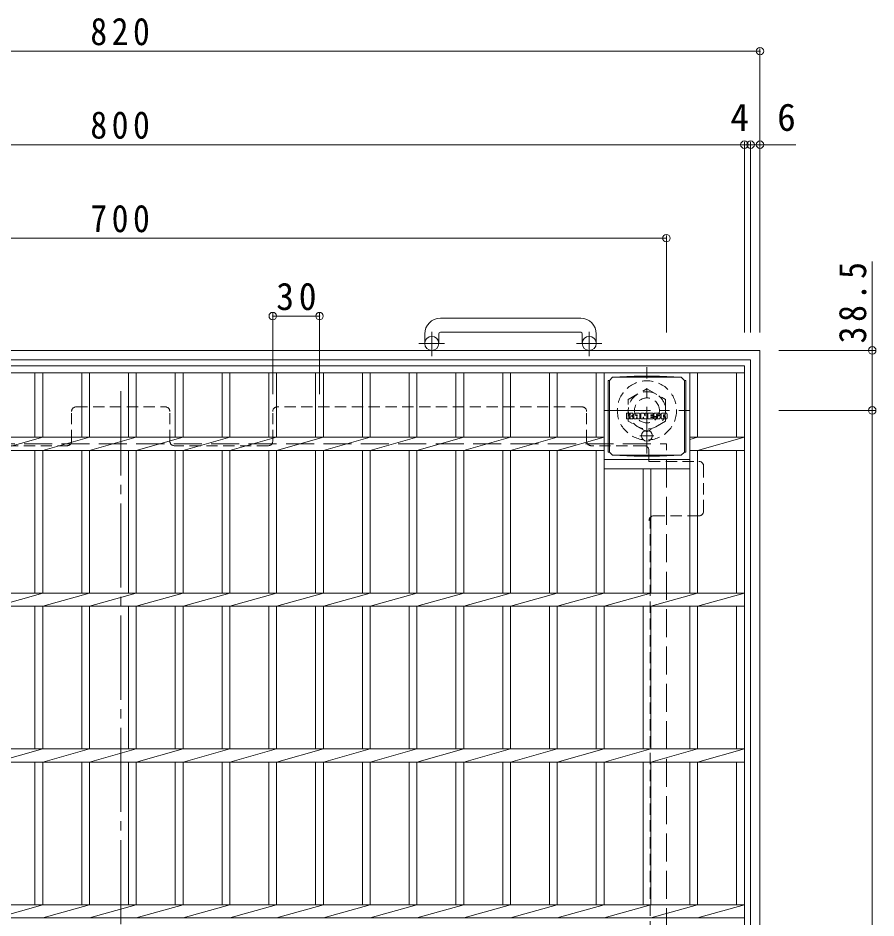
# Model space of a CAD drawing. Units: millimetres at full size, sheet at 1:6; some dimension numbers follow another scale. Extents: x -1626 to 1623, y -1182 to 1151.
# Drawn here: x -1069 to -519, y 573 to 1151 of the extents above; entities that cross this region are included whole.
import ezdxf
from ezdxf.enums import TextEntityAlignment as Align

# ---------------------------------------------------------------- set-up
doc = ezdxf.new("R2010")
doc.units = ezdxf.units.MM
doc.header["$LTSCALE"] = 6
doc.header["$PDMODE"] = 32
doc.header["$PDSIZE"] = 4.8
for name, pattern in [('CHAIN1', [8, 5, -1, 1, -1]), ('CHAIN2', [12, 9, -1, 1, -1]), ('DASHED1', [1.8, 1.2, -0.6]), ('DASHED3', [4, 3, -1])]:
    doc.linetypes.add(name, pattern=pattern)
for name, color, linetype, lineweight in [('6-1', 3, 'Continuous', 9), ('6-2', 3, 'Continuous', 9), ('6-4', 7, 'Continuous', 9), ('6-7', 2, 'Continuous', 9), ('6-9', 2, 'Continuous', 9), ('6-F', 7, 'Continuous', 9)]:
    doc.layers.add(name, color=color, linetype=linetype, lineweight=lineweight)
doc.styles.add('ＭＳ ゴシック', font='')
doc.styles.get('ＭＳ ゴシック').set_extended_font_data('MS Gothic')

msp = doc.modelspace()

# ---------------------------------------------------------------- linework, layer by layer
at = {"layer": '6-1', "color": 2}
for p, q in [((-708, 957.847), (-798, 957.847)), ((-808, 947.847), (-808, 941.747)), ((-799, 947.847), (-799, 941.747)), ((-798, 948.847), (-708, 948.847)), ((-707, 947.847), (-707, 941.747)), ((-698, 947.847), (-698, 941.747)), ((-1413, 937.247), (-593, 937.247)), ((-593, 117.247), (-593, 937.247)), ((-1407, 931.247), (-599, 931.247)), ((-599, 123.247), (-599, 931.247))]:
    msp.add_line(p, q, dxfattribs=at)
at = {"layer": '6-1', "color": 2, "linetype": 'CHAIN1'}
for p, q in [((-803.5, 933.64), (-803.5, 949.237)), ((-702.5, 933.64), (-702.5, 949.237)), ((-795.337, 941.747), (-811.744, 941.747)), ((-694.337, 941.747), (-710.744, 941.747)), ((-665.5, 871.11), (-665.5, 926.384)), ((-693.136, 898.747), (-637.863, 898.747))]:
    msp.add_line(p, q, dxfattribs=at)
at = {"layer": '6-1', "color": 2, "linetype": 'DASHED3'}
for p in [(-1353, 877.247), (-653, 177.247)]:
    msp.add_line(p, (-653, 877.247), dxfattribs=at)
at = {"layer": '6-1', "color": 2, "linetype": 'DASHED1'}
msp.add_lwpolyline([(-653.5, 905.674), (-653.5, 891.818), (-665.5, 884.89), (-677.5, 891.818), (-677.5, 905.674), (-665.5, 912.603)], close=True, dxfattribs=at)
at = {"layer": '6-1', "color": 2}
for centre in [(-803.5, 941.747), (-702.5, 941.747)]:
    msp.add_circle(centre, 4.5, dxfattribs=at)
at = {"layer": '6-1', "color": 2, "linetype": 'DASHED1'}
for radius in [19, 12, 8]:
    msp.add_circle((-665.5, 898.747), radius, dxfattribs=at)
at = {"layer": '6-1', "color": 2}
for centre, radius, start, end in [((-798, 947.847), 10, 90, 180), ((-708, 947.847), 10, 0, 90), ((-798, 947.847), 1, 90, 180), ((-708, 947.847), 1, 0, 90)]:
    msp.add_arc(centre, radius, start, end, dxfattribs=at)
at = {"layer": '6-2'}
for p, q in [((-1403, 927.247), (-603, 927.247)), ((-603, 127.247), (-603, 927.247)), ((-1403, 922.747), (-603, 922.747)), ((-1058, 922.747), (-1058, 881.486)), ((-1053, 922.747), (-1053, 881.486)), ((-1028, 922.747), (-1028, 881.486)), ((-1023, 881.486), (-1023, 922.747)), ((-998, 922.747), (-998, 881.486)), ((-993, 881.486), (-993, 922.747)), ((-968, 922.747), (-968, 881.486)), ((-963, 881.486), (-963, 922.747)), ((-938, 922.747), (-938, 881.486)), ((-933, 881.486), (-933, 922.747)), ((-908, 922.747), (-908, 881.486)), ((-903, 881.486), (-903, 922.747)), ((-878, 922.747), (-878, 881.486)), ((-873, 881.486), (-873, 922.747)), ((-848, 922.747), (-848, 881.486)), ((-843, 881.486), (-843, 922.747)), ((-818, 922.747), (-818, 881.486)), ((-813, 881.486), (-813, 922.747)), ((-788, 922.747), (-788, 881.486)), ((-783, 881.486), (-783, 922.747)), ((-758, 922.747), (-758, 881.486)), ((-753.001, 881.486), (-753.001, 922.747)), ((-728, 922.747), (-728, 881.486)), ((-723, 881.486), (-723, 922.747)), ((-698, 922.747), (-698, 881.486)), ((-693.001, 781.487), (-693.001, 922.747)), ((-638, 922.747), (-638, 781.487)), ((-633, 881.486), (-633, 922.747)), ((-608, 922.747), (-608, 881.486)), ((-1328, 881.486), (-693.001, 881.486)), ((-1053, 881.486), (-1083, 873.007)), ((-1053, 873.007), (-1023, 881.486)), ((-1023, 873.007), (-993, 881.486)), ((-993, 873.007), (-963, 881.486)), ((-963, 873.007), (-933, 881.486)), ((-933, 873.007), (-903, 881.486)), ((-903, 873.007), (-873, 881.486)), ((-873, 873.007), (-843, 881.486)), ((-843, 873.007), (-813, 881.486)), ((-813, 873.007), (-783, 881.486)), ((-783, 873.007), (-753, 881.486)), ((-753, 873.007), (-723, 881.486)), ((-723, 873.007), (-693, 881.486)), ((-638.001, 881.486), (-603, 881.486)), ((-638, 880.073), (-633, 881.486)), ((-633, 873.007), (-603, 881.486)), ((-1328, 873.007), (-693.001, 873.007)), ((-1058, 873.007), (-1058, 781.487)), ((-1053, 873.007), (-1053, 781.487)), ((-1028, 873.007), (-1028, 781.487)), ((-1023, 781.487), (-1023, 873.007)), ((-998, 873.007), (-998, 781.487)), ((-993, 781.487), (-993, 873.007)), ((-968, 873.007), (-968, 781.487)), ((-963, 781.487), (-963, 873.007)), ((-938, 873.007), (-938, 781.487)), ((-933, 781.487), (-933, 873.007)), ((-908, 873.007), (-908, 781.487)), ((-903, 781.487), (-903, 873.007)), ((-878, 873.007), (-878, 781.487)), ((-873, 781.487), (-873, 873.007)), ((-848, 873.007), (-848, 781.487)), ((-843, 781.487), (-843, 873.007)), ((-818, 873.007), (-818, 781.487)), ((-813, 781.487), (-813, 873.007)), ((-788, 873.007), (-788, 781.487)), ((-783, 781.487), (-783, 873.007)), ((-758, 873.007), (-758, 781.487)), ((-753.001, 781.487), (-753.001, 873.007)), ((-728, 873.007), (-728, 781.487)), ((-723, 781.487), (-723, 873.007)), ((-698, 873.007), (-698, 781.487)), ((-638.001, 873.007), (-603, 873.007)), ((-633, 781.487), (-633, 873.007)), ((-608, 873.007), (-608, 781.487)), ((-638.001, 867.246), (-693.001, 867.246)), ((-638.001, 861.247), (-693.001, 861.247)), ((-668, 861.247), (-668, 781.487)), ((-663.001, 781.487), (-663.001, 861.247)), ((-1403, 781.487), (-603, 781.487)), ((-1053, 781.487), (-1083, 773.007)), ((-1053, 773.007), (-1023, 781.487)), ((-1023, 773.007), (-993, 781.487)), ((-993, 773.007), (-963, 781.487)), ((-963, 773.007), (-933, 781.487)), ((-933, 773.007), (-903, 781.487)), ((-903, 773.007), (-873, 781.487)), ((-873, 773.007), (-843, 781.487)), ((-843, 773.007), (-813, 781.487)), ((-813, 773.007), (-783, 781.487)), ((-783, 773.007), (-753, 781.487)), ((-753, 773.007), (-723, 781.487)), ((-723, 773.007), (-693, 781.487)), ((-693, 773.007), (-663, 781.487)), ((-663, 773.007), (-633, 781.487)), ((-633, 773.007), (-603, 781.487)), ((-1403, 773.007), (-603, 773.007)), ((-1058, 773.006), (-1058, 681.487)), ((-1053, 773.006), (-1053, 681.487)), ((-1028, 773.006), (-1028, 681.487)), ((-1023, 681.487), (-1023, 773.006)), ((-998, 773.006), (-998, 681.487)), ((-993, 681.487), (-993, 773.006)), ((-968, 773.006), (-968, 681.487)), ((-963, 681.487), (-963, 773.006)), ((-938, 773.006), (-938, 681.487)), ((-933, 681.487), (-933, 773.006)), ((-908, 773.006), (-908, 681.487)), ((-903, 681.487), (-903, 773.006)), ((-878, 773.006), (-878, 681.487)), ((-873, 681.487), (-873, 773.006)), ((-848, 773.006), (-848, 681.487)), ((-843, 681.487), (-843, 773.006)), ((-818, 773.006), (-818, 681.487)), ((-813, 681.487), (-813, 773.006)), ((-788, 773.006), (-788, 681.487)), ((-783, 681.487), (-783, 773.006)), ((-758, 773.006), (-758, 681.487)), ((-753.001, 681.487), (-753.001, 773.006)), ((-728, 773.006), (-728, 681.487)), ((-723, 681.487), (-723, 773.006)), ((-698, 773.006), (-698, 681.487)), ((-693.001, 681.487), (-693.001, 773.006)), ((-668, 773.006), (-668, 681.487)), ((-663.001, 681.487), (-663.001, 773.006)), ((-638, 773.006), (-638, 681.487)), ((-633, 681.487), (-633, 773.006)), ((-608, 773.006), (-608, 681.487)), ((-1403, 681.487), (-603, 681.487)), ((-1053, 681.487), (-1083, 673.007)), ((-1053, 673.007), (-1023, 681.487)), ((-1023, 673.007), (-993, 681.487)), ((-993, 673.007), (-963, 681.487)), ((-963, 673.007), (-933, 681.487)), ((-933, 673.007), (-903, 681.487)), ((-903, 673.007), (-873, 681.487)), ((-873, 673.007), (-843, 681.487)), ((-843, 673.007), (-813, 681.487)), ((-813, 673.007), (-783, 681.487)), ((-783, 673.007), (-753, 681.487)), ((-753, 673.007), (-723, 681.487)), ((-723, 673.007), (-693, 681.487)), ((-693, 673.007), (-663, 681.487)), ((-663, 673.007), (-633, 681.487)), ((-633, 673.007), (-603, 681.487)), ((-1403, 673.007), (-603, 673.007)), ((-1058, 673.006), (-1058, 581.487)), ((-1053, 673.006), (-1053, 581.487)), ((-1028, 673.006), (-1028, 581.487)), ((-1023, 581.487), (-1023, 673.006)), ((-998, 673.006), (-998, 581.487)), ((-993, 581.487), (-993, 673.006)), ((-968, 673.006), (-968, 581.487)), ((-963, 581.487), (-963, 673.006)), ((-938, 673.006), (-938, 581.487)), ((-933, 581.487), (-933, 673.006)), ((-908, 673.006), (-908, 581.487)), ((-903, 581.487), (-903, 673.006)), ((-878, 673.006), (-878, 581.487)), ((-873, 581.487), (-873, 673.006)), ((-848, 673.006), (-848, 581.487)), ((-843, 581.487), (-843, 673.006)), ((-818, 673.006), (-818, 581.487)), ((-813, 581.487), (-813, 673.006)), ((-788, 673.006), (-788, 581.487)), ((-783, 581.487), (-783, 673.006)), ((-758, 673.006), (-758, 581.487)), ((-753.001, 581.487), (-753.001, 673.006)), ((-728, 673.006), (-728, 581.487)), ((-723, 581.487), (-723, 673.006)), ((-698, 673.006), (-698, 581.487)), ((-693.001, 581.487), (-693.001, 673.006)), ((-668, 673.006), (-668, 581.487)), ((-663.001, 581.487), (-663.001, 673.006)), ((-638, 673.006), (-638, 581.487)), ((-633, 581.487), (-633, 673.006)), ((-608, 673.006), (-608, 581.487)), ((-1403, 581.487), (-603, 581.487)), ((-1053, 581.487), (-1083, 573.007)), ((-1053, 573.007), (-1023, 581.487)), ((-1023, 573.007), (-993, 581.487)), ((-993, 573.007), (-963, 581.487)), ((-963, 573.007), (-933, 581.487)), ((-933, 573.007), (-903, 581.487)), ((-903, 573.007), (-873, 581.487)), ((-873, 573.007), (-843, 581.487)), ((-843, 573.007), (-813, 581.487)), ((-813, 573.007), (-783, 581.487)), ((-783, 573.007), (-753, 581.487)), ((-753, 573.007), (-723, 581.487)), ((-723, 573.007), (-693, 581.487)), ((-693, 573.007), (-663, 581.487)), ((-663, 573.007), (-633, 581.487)), ((-633, 573.007), (-603, 581.487)), ((-1403, 573.007), (-603, 573.007))]:
    msp.add_line(p, q, dxfattribs=at)
at = {"layer": '6-4'}
for p, q in [((-1413, 1129.247), (-593, 1129.247)), ((-593, 1131.047), (-593, 948.662)), ((-1403, 1069.247), (-603, 1069.247)), ((-603, 1071.047), (-603, 948.669)), ((-603, 1069.247), (-599, 1069.247)), ((-599, 1071.047), (-599, 948.666)), ((-599, 1069.247), (-593, 1069.247)), ((-593, 1069.247), (-570, 1069.247)), ((-653, 1011.047), (-653, 948.705)), ((-1353, 1009.247), (-653, 1009.247)), ((-521, 937.247), (-521, 994.247)), ((-905.5, 961.047), (-905.5, 909.247)), ((-905.5, 959.247), (-875.5, 959.247)), ((-875.5, 961.047), (-875.5, 909.247)), ((-519.2, 937.247), (-581, 937.247)), ((-521, 937.247), (-521, 898.747)), ((-519.2, 898.747), (-581, 898.747)), ((-521, 898.747), (-521, 155.747))]:
    msp.add_line(p, q, dxfattribs=at)
for p in [(-593, 1129.247), (-603, 1069.247), (-599, 1069.247), (-593, 1069.247), (-653, 1009.247), (-905.5, 959.247), (-875.5, 959.247), (-521, 937.247), (-521, 898.747)]:
    msp.add_point(p, dxfattribs=at)
at = {"layer": '6-7', "linetype": 'CHAIN2'}
msp.add_line((-1003, 911.05), (-1003, 143.443), dxfattribs=at)
at = {"layer": '6-7', "linetype": 'DASHED1'}
for p, q in [((-1031.5, 901.05), (-974.5, 901.05)), ((-707.201, 901.05), (-902.5, 901.05)), ((-1034.5, 879.05), (-1034.5, 898.05)), ((-971.5, 879.05), (-971.5, 898.05)), ((-905.5, 879.05), (-905.5, 898.05)), ((-704.201, 879.05), (-704.201, 898.05)), ((-1097.5, 876.05), (-1037.5, 876.05)), ((-908.5, 876.05), (-968.5, 876.05)), ((-667.2, 876.05), (-701.201, 876.05)), ((-664.2, 866.05), (-664.2, 873.05)), ((-664.2, 866.05), (-632.196, 866.05)), ((-629.196, 834.049), (-629.196, 863.05)), ((-663.4, 830.094), (-663.4, 545.708)), ((-661.2, 831.049), (-632.196, 831.049))]:
    msp.add_line(p, q, dxfattribs=at)
for centre, start, end in [((-1031.5, 898.05), 90, 180), ((-974.5, 898.05), 0, 90), ((-902.5, 898.05), 90, 180), ((-707.201, 898.05), 0, 90), ((-1037.5, 879.05), 270, 0), ((-968.5, 879.05), 180, 270), ((-908.5, 879.05), 270, 0), ((-701.201, 879.05), 180, 270), ((-667.2, 873.05), 0, 90), ((-632.196, 863.05), 0, 90), ((-632.196, 834.049), 270, 0), ((-661.2, 828.049), 90, 180)]:
    msp.add_arc(centre, 3, start, end, dxfattribs=at)
at = {"layer": '6-9'}
for p, q in [((-689.501, 917.997), (-687.501, 919.997)), ((-673.61, 920.629), (-687.501, 919.997)), ((-687.501, 919.997), (-643.501, 919.997)), ((-673.61, 920.629), (-657.391, 920.629)), ((-657.391, 920.629), (-643.501, 919.997)), ((-641.501, 917.997), (-643.501, 919.997)), ((-690.382, 917.997), (-689.501, 917.997)), ((-690.382, 917.997), (-690.382, 871.997)), ((-689.501, 871.997), (-689.501, 917.997)), ((-640.62, 917.997), (-641.501, 917.997)), ((-641.501, 871.997), (-641.501, 917.997)), ((-640.62, 917.997), (-640.62, 871.997)), ((-690.382, 871.997), (-689.501, 871.997)), ((-689.501, 871.997), (-687.501, 869.997)), ((-673.61, 869.364), (-687.501, 869.997)), ((-687.501, 869.997), (-643.501, 869.997)), ((-673.61, 869.364), (-657.391, 869.364)), ((-657.391, 869.364), (-643.501, 869.997)), ((-641.501, 871.997), (-643.501, 869.997)), ((-640.62, 871.997), (-641.501, 871.997))]:
    msp.add_line(p, q, dxfattribs=at)
at = {"layer": '6-9', "linetype": 'CHAIN1'}
for p, q in [((-665.501, 886.185), (-665.501, 878.809)), ((-661.003, 882.497), (-669.998, 882.497))]:
    msp.add_line(p, q, dxfattribs=at)
at = {"layer": '6-9'}
msp.add_circle((-665.501, 882.497), 3.5, dxfattribs=at)
at = {"layer": '6-F'}
for p, q in [((-678.512, 893.412), (-678.512, 896.765)), ((-676.83, 896.923), (-678.355, 896.923)), ((-676.673, 896.765), (-676.673, 895.841)), ((-676.17, 896.765), (-676.17, 895.841)), ((-674.665, 896.923), (-676.013, 896.923)), ((-674.508, 896.765), (-674.508, 895.984)), ((-673.843, 893.412), (-673.843, 896.399)), ((-670.528, 896.923), (-673.319, 896.923)), ((-672.179, 895.128), (-672.179, 895.669)), ((-671.669, 895.128), (-671.669, 895.669)), ((-670.005, 893.412), (-670.005, 896.399)), ((-669.331, 896.765), (-669.331, 893.412)), ((-669.174, 896.923), (-667.47, 896.923)), ((-667.32, 896.813), (-666.842, 895.319)), ((-666.68, 896.765), (-666.68, 895.345)), ((-666.523, 896.923), (-665.503, 896.923)), ((-665.346, 896.765), (-665.346, 893.412)), ((-664.837, 893.412), (-664.837, 896.765)), ((-664.68, 896.923), (-661.659, 896.923)), ((-661.659, 895.931), (-662.776, 895.931)), ((-661.659, 895.491), (-662.776, 895.491)), ((-661.502, 896.088), (-661.502, 896.765)), ((-661.502, 894.843), (-661.502, 895.334)), ((-657.517, 896.923), (-660.569, 896.923)), ((-659.339, 895.58), (-659.339, 895.993)), ((-659.182, 895.422), (-657.422, 895.422)), ((-658.822, 895.901), (-658.822, 895.993)), ((-658.665, 895.744), (-656.993, 895.744)), ((-656.993, 896.399), (-656.993, 895.744)), ((-656.485, 893.778), (-656.485, 896.399)), ((-653.013, 896.923), (-655.961, 896.923)), ((-654.808, 894.576), (-654.808, 895.601)), ((-654.166, 894.576), (-654.166, 895.601)), ((-652.49, 896.399), (-652.49, 893.778)), ((-678.355, 893.255), (-676.83, 893.255)), ((-676.673, 893.412), (-676.673, 894.497)), ((-676.175, 893.412), (-676.175, 894.497)), ((-676.018, 893.255), (-674.663, 893.255)), ((-674.506, 893.412), (-674.506, 894.342)), ((-672.336, 893.255), (-673.686, 893.255)), ((-672.179, 893.412), (-672.179, 893.831)), ((-671.721, 895.075), (-672.127, 895.075)), ((-671.669, 893.412), (-671.669, 893.831)), ((-671.511, 893.255), (-670.162, 893.255)), ((-668.172, 893.255), (-669.174, 893.255)), ((-668.015, 893.412), (-668.015, 894.321)), ((-667.526, 893.367), (-667.817, 894.35)), ((-665.503, 893.255), (-667.376, 893.255)), ((-664.68, 893.255), (-661.672, 893.255)), ((-661.659, 894.686), (-662.781, 894.686)), ((-661.672, 894.257), (-662.781, 894.257)), ((-661.515, 893.412), (-661.515, 894.1)), ((-660.998, 894.266), (-660.998, 893.778)), ((-660.841, 894.424), (-659.487, 894.424)), ((-658.988, 894.754), (-660.569, 894.754)), ((-657.422, 893.255), (-660.474, 893.255)), ((-659.33, 894.266), (-659.33, 894.156)), ((-658.831, 894.596), (-658.831, 894.156)), ((-653.013, 893.255), (-655.961, 893.255))]:
    msp.add_line(p, q, dxfattribs=at)
for centre, radius, start, end in [((-678.355, 896.765), 0.157, 90, 180), ((-676.83, 896.765), 0.157, 0, 90), ((-676.421, 895.841), 0.251, 180, 0), ((-676.013, 896.765), 0.157, 90, 180), ((-675.587, 895.167), 0.0878, 97.33171, 266.57183), ((-675.887, 897.501), 2.265, 277.33171, 299.42073), ((-675.032, 895.984), 0.524, 299.42073, 0), ((-674.665, 896.765), 0.157, 0, 90), ((-673.319, 896.399), 0.524, 90, 180), ((-671.924, 895.669), 0.255, 0, 180), ((-670.528, 896.399), 0.524, 0, 90), ((-669.174, 896.765), 0.157, 90, 180), ((-667.47, 896.765), 0.157, 17.75635, 90), ((-666.763, 895.345), 0.0827, 197.75635, 0), ((-666.523, 896.765), 0.157, 90, 180), ((-665.503, 896.765), 0.157, 0, 90), ((-664.68, 896.765), 0.157, 90, 180), ((-662.776, 895.711), 0.22, 90, 270), ((-661.659, 896.765), 0.157, 0, 90), ((-661.659, 896.088), 0.157, 270, 0), ((-661.659, 895.334), 0.157, 0, 90), ((-658.622, 895.838), 2.376, 157.10112, 202.89888), ((-660.569, 896.661), 0.262, 90, 157.10112), ((-659.08, 895.993), 0.259, 0, 180), ((-659.182, 895.58), 0.157, 180, 270), ((-658.665, 895.901), 0.157, 180, 270), ((-657.517, 896.399), 0.524, 0, 90), ((-657.422, 895.161), 0.262, 22.90802, 90), ((-659.367, 894.339), 2.374, 337.09198, 22.90802), ((-655.961, 896.399), 0.524, 90, 180), ((-654.487, 895.601), 0.321, 0, 180), ((-653.013, 896.399), 0.524, 0, 90), ((-678.355, 893.412), 0.157, 180, 270), ((-676.83, 893.412), 0.157, 270, 0), ((-676.424, 894.497), 0.249, 0, 180), ((-676.018, 893.412), 0.157, 180, 270), ((-675.691, 893.441), 1.641, 53.71985, 86.57183), ((-675.029, 894.342), 0.524, 0, 53.71985), ((-674.663, 893.412), 0.157, 270, 0), ((-673.686, 893.412), 0.157, 180, 270), ((-672.336, 893.412), 0.157, 270, 0), ((-672.127, 895.128), 0.0524, 180, 270), ((-671.924, 893.831), 0.255, 0, 180), ((-671.721, 895.128), 0.0524, 270, 0), ((-671.511, 893.412), 0.157, 180, 270), ((-670.162, 893.412), 0.157, 270, 0), ((-669.174, 893.412), 0.157, 180, 270), ((-668.172, 893.412), 0.157, 270, 0), ((-667.914, 894.321), 0.101, 16.48875, 180), ((-667.376, 893.412), 0.157, 196.48875, 270), ((-665.503, 893.412), 0.157, 270, 0), ((-664.68, 893.412), 0.157, 180, 270), ((-662.781, 894.471), 0.214, 90, 270), ((-661.672, 894.1), 0.157, 0, 90), ((-661.672, 893.412), 0.157, 270, 0), ((-661.659, 894.843), 0.157, 270, 0), ((-660.841, 894.266), 0.157, 90, 180), ((-660.474, 893.778), 0.524, 180, 270), ((-660.569, 895.016), 0.262, 202.89888, 270), ((-659.487, 894.266), 0.157, 0, 90), ((-659.08, 894.156), 0.25, 180, 0), ((-658.988, 894.596), 0.157, 0, 90), ((-657.422, 893.516), 0.262, 270, 337.09198), ((-655.961, 893.778), 0.524, 180, 270), ((-654.487, 894.576), 0.321, 180, 0), ((-653.013, 893.778), 0.524, 270, 0)]:
    msp.add_arc(centre, radius, start, end, dxfattribs=at)

# ---------------------------------------------------------------- texts
at = {"layer": '6-4', "color": 2, "style": 'ＭＳ ゴシック'}
for s, p in [('4', (-612, 1072.847)), ('6', (-582, 1072.847))]:
    msp.add_text(s, height=17.6, dxfattribs=at).set_placement(p, align=Align.BOTTOM_LEFT)
at = {"layer": '6-4', "color": 2, "char_height": 17.6, "attachment_point": 7, "style": 'ＭＳ ゴシック'}
for s, insert in [('\\T1.27;\\W0.9;820', (-1022.5, 1132.847)), ('\\T1.27;\\W0.9;800', (-1022.5, 1072.847)), ('\\T1.27;\\W0.9;700', (-1022.5, 1012.847)), ('\\T1.27;\\W0.95;30', (-903.25, 962.847))]:
    msp.add_mtext(s, dxfattribs=dict(at, insert=insert))
at = {"layer": '6-4', "color": 2, "insert": (-524.6, 941.747), "char_height": 17.6, "attachment_point": 7, "rotation": 90, "style": 'ＭＳ ゴシック'}
msp.add_mtext('\\T1.28;\\W0.9;38.5', dxfattribs=at)

doc.saveas('drawing.dxf')
